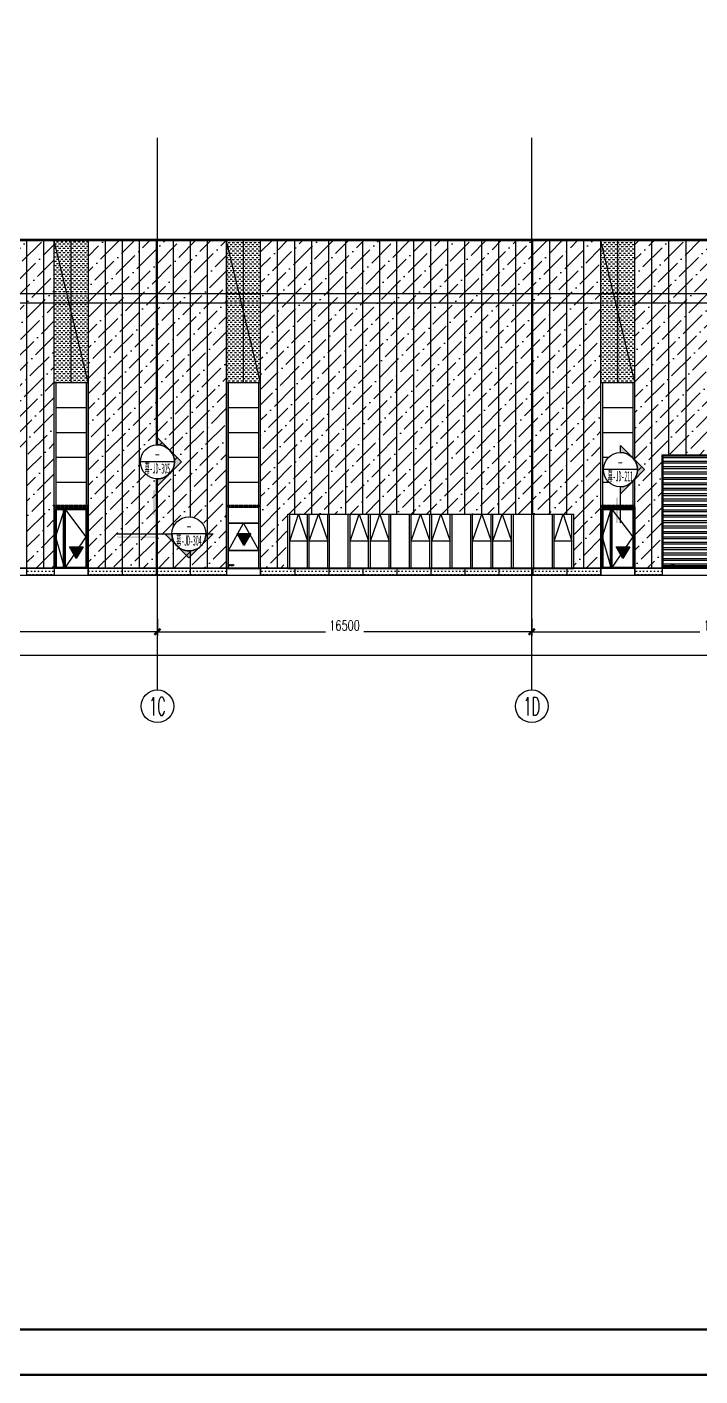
# Model space of a CAD drawing. Extents: x -2072575 to 87763, y 445513 to 805276.
# Drawn here: x -2027590 to -1997922, y 472207 to 531657 of the extents above; entities that cross this region are included whole.
import ezdxf
from ezdxf.enums import TextEntityAlignment as Align

# ---------------------------------------------------------------- set-up
doc = ezdxf.new("R2010")
doc.units = 0
doc.header["$LTSCALE"] = 1000
for name, pattern in [('__DASH', [0.35, 0.25, -0.1]), ('CENTER', [2, 1.25, -0.25, 0.25, -0.25]), ('CENTER2', [28.575, 19.05, -3.175, 3.175, -3.175]), ('DOT', [0.25, 0, -0.25]), ('DOTE', [2.42, 2, -0.2, 0.02, -0.2])]:
    doc.linetypes.add(name, pattern=pattern)
doc.layers.get('Defpoints').update_dxf_attribs({"color": 210})
for name, color, linetype in [('!ZN1-填充-8', 8, 'Continuous'), ('!ZN1-文字-7', 7, 'Continuous'), ('!ZN1-标注-173', 173, 'Continuous'), ('!ZN3-玻璃幕墙-4', 4, 'Continuous'), ('!ZN4-辅助材料-1', 1, 'Continuous'), ('!ZN7-索引-3', 3, 'Continuous'), ('0-cxFrame', 155, 'Continuous'), ('3符号', 3, 'Continuous'), ('3铝板幕墙', 3, 'Continuous'), ('4玻璃幕墙', 4, 'Continuous'), ('A-AXIS-DOTE', 14, 'DOTE'), ('A-AXIS-DP', 126, 'Continuous'), ('A-HATCH-2', 251, 'Continuous'), ('A-LIN-V', 9, 'Continuous'), ('A-云线', 50, 'Continuous'), ('A-门窗表显示尺寸', 160, 'Continuous'), ('AS-WALL', 40, 'Continuous'), ('DIM', 173, 'Continuous'), ('DOT', 8, 'DOT'), ('DOTE', 1, 'CENTER'), ('IE-填充-JYZS', 7, 'Continuous'), ('压型钢板', 23, 'Continuous')]:
    doc.layers.add(name, color=color, linetype=linetype)
doc.layers.add('0-cxText', color=131, linetype='Continuous', lineweight=25)
doc.layers.add('A-WALL-HATCH', color=8, linetype='Continuous', lineweight=13)
doc.styles.add('_TCH_AXIS', font='COMPLEX', dxfattribs={"bigfont": 'GBCBIG'})
doc.styles.add('A-STANDARD', font='SIMPLEX', dxfattribs={"bigfont": 'GBCBIG'})
doc.styles.add('cx_tuming', font='simhei.ttf')
doc.styles.add('cx_tuqian1', font='')
doc.styles.add('DHTEXT-1', font='romans.shx', dxfattribs={"width": 0.7, "bigfont": 'chinese.shx'})
doc.styles.add('中南符号', font='simhei.ttf')
doc.styles.add('样式 1', font='romans.shx', dxfattribs={"width": 0.7, "bigfont": 'chinese.shx'})
doc.styles.add('黑体', font='simhei.ttf', dxfattribs={"height": 12})
doc.styles.get('cx_tuqian1').set_extended_font_data('SimSun')
doc.dimstyles.new('ZN180', dxfattribs={"dimscale": 180, "dimtxt": 2.5, "dimasz": 1.5, "dimexe": 1, "dimexo": 2, "dimgap": 0.9, "dimtad": 1, "dimdec": 0, "dimdsep": 46, "dimtxsty": 'DHTEXT-1', "dimblk": 'ARCHTICK', "dimcen": 2.5, "dimclrd": 173, "dimclre": 173, "dimclrt": 7, "dimazin": 2, "dimtfac": 1, "dimtdec": 0, "dimtix": 1, "dimtmove": 2, "dimatfit": 3, "dimfxl": 0, "dimarcsym": 0})
pattern_1 = [(45, (0, 4578.2), (252.5697, 926.08891), [1190.625, -238.125, 0, -238.125])]
pattern_2 = [(0, (0, 4578.19), (95.25, 95.25), [95.25, -95.25])]

# ---------------------------------------------------------------- blocks, each defined once
blk = doc.blocks.new('*U88')
at = {"layer": '!ZN3-玻璃幕墙-4', "color": 7, "ltscale": 10}
blk.add_lwpolyline([(0, 0), (670, 1200), (1340, 0)], dxfattribs=at)
blk = doc.blocks.new('消防救援口标识')
blk.add_wipeout([(0, 0), (-150, 260), (150, 260)]).dxf.layer = '!ZN1-标注-173'
at = {"layer": '!ZN1-填充-8'}
h = blk.add_hatch(color=252, dxfattribs=at)
h.dxf.hatch_style = 1
h.paths.add_polyline_path([(0, 0), (-150, 260), (150, 260)])
at = {"layer": '!ZN1-标注-173'}
blk.add_lwpolyline([(0, 0), (-150, 260), (150, 260)], close=True, dxfattribs=at)
at = {"layer": '!ZN1-文字-7', "ltscale": 1.5, "style": '样式 1', "width": 0.7}
blk.add_text('消', height=120, dxfattribs=at).set_placement((-62, 164), align=Align.MIDDLE_LEFT)
blk = doc.blocks.new('er446')
at = {"layer": '4玻璃幕墙', "ltscale": 1.5}
for p, q in [((-1821070, 519237), (-1822410, 519237)), ((-1821070, 518037), (-1822410, 518037))]:
    blk.add_line(p, q, dxfattribs=at)
at = {"layer": '!ZN3-玻璃幕墙-4', "ltscale": 500}
blk.add_blockref('*U88', (-1822410, 518037), dxfattribs=at)
at = {"layer": 'A-门窗表显示尺寸', "color": 3, "style": 'A-STANDARD', "width": 0.705882}
blk.add_text('C1584', height=59.5, dxfattribs=at).set_placement((-1822380, 517350))
at = {"layer": '!ZN4-辅助材料-1', "xscale": 2, "yscale": 2, "zscale": 2}
blk.add_blockref('消防救援口标识', (-1821724, 518256), dxfattribs=at)
blk = doc.blocks.new('w4243')
at = {"layer": '!ZN4-辅助材料-1', "xscale": 2, "yscale": 2, "zscale": 2}
blk.add_blockref('消防救援口标识', (-1646421, 506714), dxfattribs=at)
blk = doc.blocks.new('WM1328')
at = {"layer": '4玻璃幕墙'}
for p, q in [((-1822540, 519937), (-1821040, 519937)), ((-1822540, 517237), (-1822540, 519937)), ((-1822490, 517237), (-1822490, 519887)), ((-1822490, 519887), (-1822090, 519887)), ((-1822440, 517287), (-1822440, 519837)), ((-1822440, 519837), (-1822140, 519837)), ((-1822090, 519887), (-1821090, 519887)), ((-1822040, 519837), (-1821140, 519837)), ((-1821040, 517237), (-1822540, 517237)), ((-1822140, 517287), (-1822440, 517287)), ((-1821140, 517287), (-1822040, 517287))]:
    blk.add_line(p, q, dxfattribs=at)
at = {"layer": 'A-WALL-HATCH'}
blk.add_blockref('w4243', (-175149, 10966), dxfattribs=at)
at = {"layer": '4玻璃幕墙'}
for p, q in [((-1822140, 519837), (-1822140, 517287)), ((-1822090, 517237), (-1822090, 519887)), ((-1822040, 517287), (-1822040, 519837)), ((-1821140, 519837), (-1821140, 517287)), ((-1821090, 519887), (-1821090, 517237)), ((-1821040, 519937), (-1821040, 517237))]:
    blk.add_line(p, q, dxfattribs=at)
for points in [[(-1822090, 519887), (-1822490, 518640), (-1822090, 517237)], [(-1822090, 519887), (-1821140, 518630), (-1822090, 517237)]]:
    blk.add_lwpolyline(points, dxfattribs=at)
blk = doc.blocks.new('_ArchTick')
at = {"color": 0, "linetype": 'ByBlock', "const_width": 0.4}
blk.add_lwpolyline([(-0.5, -0.5), (0.5, 0.5)], dxfattribs=at)
blk = doc.blocks.new('*D2029')
at = {"layer": 'Defpoints', "color": 0, "ltscale": 1800, "transparency": 16777216}
for p in [(0, -1855), (124800, -1855), (124800, -3824)]:
    blk.add_point(p, dxfattribs=at)
at = {"layer": 'DIM', "color": 173, "linetype": 'ByBlock', "lineweight": -2, "ltscale": 1800, "transparency": 16777216}
for p, q in [((0, -2215), (0, -4004)), ((124800, -2215), (124800, -4004)), ((0, -3824), (61456, -3824)), ((124800, -3824), (63445, -3824))]:
    blk.add_line(p, q, dxfattribs=at)
at = {"layer": 'DIM', "color": 173, "lineweight": -2, "ltscale": 1800, "transparency": 16777216, "xscale": 270, "yscale": 270, "zscale": 270, "rotation": 180}
blk.add_blockref('_ArchTick', (0, -3824), dxfattribs=at)
at = {"layer": 'DIM', "color": 173, "lineweight": -2, "ltscale": 1800, "transparency": 16777216, "xscale": 270, "yscale": 270, "zscale": 270}
blk.add_blockref('_ArchTick', (124800, -3824), dxfattribs=at)
at = {"layer": 'DIM', "color": 7, "ltscale": 1800, "transparency": 16777216, "insert": (62450, -3549), "char_height": 450, "attachment_point": 5, "style": 'DHTEXT-1'}
blk.add_mtext('124800', dxfattribs=at)
blk = doc.blocks.new('*D2039')
at = {"layer": 'Defpoints', "color": 0, "ltscale": 1800, "transparency": 16777216}
for p in [(48600, -1855), (65100, -1855), (65100, -2784)]:
    blk.add_point(p, dxfattribs=at)
at = {"layer": 'DIM', "color": 173, "linetype": 'ByBlock', "lineweight": -2, "ltscale": 1800, "transparency": 16777216}
for p, q in [((48600, -2215), (48600, -2964)), ((65100, -2215), (65100, -2964)), ((48600, -2784), (56006, -2784)), ((65100, -2784), (57695, -2784))]:
    blk.add_line(p, q, dxfattribs=at)
at = {"layer": 'DIM', "color": 173, "lineweight": -2, "ltscale": 1800, "transparency": 16777216, "xscale": 270, "yscale": 270, "zscale": 270, "rotation": 180}
blk.add_blockref('_ArchTick', (48600, -2784), dxfattribs=at)
at = {"layer": 'DIM', "color": 173, "lineweight": -2, "ltscale": 1800, "transparency": 16777216, "xscale": 270, "yscale": 270, "zscale": 270}
blk.add_blockref('_ArchTick', (65100, -2784), dxfattribs=at)
at = {"layer": 'DIM', "color": 7, "ltscale": 1800, "transparency": 16777216, "insert": (56850, -2509), "char_height": 450, "attachment_point": 5, "style": 'DHTEXT-1'}
blk.add_mtext('16500', dxfattribs=at)
blk = doc.blocks.new('*D2040')
at = {"layer": 'Defpoints', "color": 0, "ltscale": 1800, "transparency": 16777216}
for p in [(32100, -1855), (48600, -1855), (48600, -2784)]:
    blk.add_point(p, dxfattribs=at)
at = {"layer": 'DIM', "color": 173, "linetype": 'ByBlock', "lineweight": -2, "ltscale": 1800, "transparency": 16777216}
for p, q in [((32100, -2215), (32100, -2964)), ((48600, -2215), (48600, -2964)), ((32100, -2784), (39506, -2784)), ((48600, -2784), (41195, -2784))]:
    blk.add_line(p, q, dxfattribs=at)
at = {"layer": 'DIM', "color": 173, "lineweight": -2, "ltscale": 1800, "transparency": 16777216, "xscale": 270, "yscale": 270, "zscale": 270, "rotation": 180}
blk.add_blockref('_ArchTick', (32100, -2784), dxfattribs=at)
at = {"layer": 'DIM', "color": 173, "lineweight": -2, "ltscale": 1800, "transparency": 16777216, "xscale": 270, "yscale": 270, "zscale": 270}
blk.add_blockref('_ArchTick', (48600, -2784), dxfattribs=at)
at = {"layer": 'DIM', "color": 7, "ltscale": 1800, "transparency": 16777216, "insert": (40350, -2509), "char_height": 450, "attachment_point": 5, "style": 'DHTEXT-1'}
blk.add_mtext('16500', dxfattribs=at)
blk = doc.blocks.new('*D2041')
at = {"layer": 'Defpoints', "color": 0, "ltscale": 1800, "transparency": 16777216}
for p in [(15600, -1855), (32100, -1855), (32100, -2784)]:
    blk.add_point(p, dxfattribs=at)
at = {"layer": 'DIM', "color": 173, "linetype": 'ByBlock', "lineweight": -2, "ltscale": 1800, "transparency": 16777216}
for p, q in [((15600, -2215), (15600, -2964)), ((32100, -2215), (32100, -2964)), ((15600, -2784), (23006, -2784)), ((32100, -2784), (24695, -2784))]:
    blk.add_line(p, q, dxfattribs=at)
at = {"layer": 'DIM', "color": 173, "lineweight": -2, "ltscale": 1800, "transparency": 16777216, "xscale": 270, "yscale": 270, "zscale": 270, "rotation": 180}
blk.add_blockref('_ArchTick', (15600, -2784), dxfattribs=at)
at = {"layer": 'DIM', "color": 173, "lineweight": -2, "ltscale": 1800, "transparency": 16777216, "xscale": 270, "yscale": 270, "zscale": 270}
blk.add_blockref('_ArchTick', (32100, -2784), dxfattribs=at)
at = {"layer": 'DIM', "color": 7, "ltscale": 1800, "transparency": 16777216, "insert": (23850, -2509), "char_height": 450, "attachment_point": 5, "style": 'DHTEXT-1'}
blk.add_mtext('16500', dxfattribs=at)
blk = doc.blocks.new('卓越-轴号')
blk.add_circle((0, 0), 4)
at = {"color": 0, "style": '_TCH_AXIS', "width": 1.041667, "flags": 8}
blk.add_attdef('A', text='', height=4.48, dxfattribs=at).set_placement((-2, -2.24), (2, -2.24), align=Align.FIT)
blk = doc.blocks.new('*U87')
at = {"layer": '!ZN3-玻璃幕墙-4', "color": 7, "ltscale": 10}
blk.add_lwpolyline([(0, 0), (390, 1200), (780, 0)], dxfattribs=at)
blk = doc.blocks.new('*U89')
at = {"layer": '!ZN3-玻璃幕墙-4', "color": 7, "ltscale": 10}
blk.add_lwpolyline([(0, 0), (410, 1200), (820, 0)], dxfattribs=at)
blk = doc.blocks.new('*U90')
at = {"layer": '!ZN3-玻璃幕墙-4', "color": 7, "ltscale": 10}
blk.add_lwpolyline([(0, 0), (390, 1200), (780, 0)], dxfattribs=at)
blk = doc.blocks.new('TK22.A1 L(Dragon)')
at = {"layer": '0-cxFrame', "color": 7, "const_width": 0.5}
blk.add_lwpolyline([(0, 0), (-841, 0), (-841, 594), (0, 594)], close=True, dxfattribs=at)
at = {"layer": '0-cxFrame', "const_width": 0.5}
blk.add_lwpolyline([(-80, 10), (-821, 10), (-821, 584), (-80, 584)], close=True, dxfattribs=at)
at = {"style": '黑体', "flags": 4}
blk.add_attdef('图幅', text='', height=3.3, dxfattribs=at).set_placement((-40, 3), align=Align.RIGHT)
at = {"layer": '0-cxText', "flags": 4}
for tag, height, style, p in [('建设单位', 3.5, 'cx_tuming', (-45, 240)), ('项目名称', 3.5, 'cx_tuming', (-45, 210)), ('子项名称', 3.5, 'cx_tuming', (-45, 180)), ('工程编号', 3.3, 'cx_tuqian1', (-35, 165)), ('图名1', 3.5, 'cx_tuming', (-45, 87)), ('图名2', 3.5, 'cx_tuming', (-45, 79)), ('图名3', 3.5, 'cx_tuming', (-45, 71)), ('出图日期', 3.3, 'cx_tuqian1', (-39, 60)), ('专业', 3.3, 'cx_tuqian1', (-55, 52)), ('图号', 3.3, 'cx_tuqian1', (-55, 44)), ('版次', 3.3, 'cx_tuqian1', (-20, 44))]:
    blk.add_attdef(tag, text='', height=height, dxfattribs=dict(at, style=style)).set_placement(p, align=Align.MIDDLE)
at = {"layer": 'Defpoints', "color": 6, "flags": 4}
for tag, height, style, p in [('tufu', 3.3, '黑体', (-12, 12)), ('dwfname', 4, 'cx_tuqian1', (-80, 3))]:
    blk.add_attdef(tag, text='', height=height, dxfattribs=dict(at, style=style)).set_placement(p, align=Align.RIGHT)
blk = doc.blocks.new('*U157')
blk.add_trace([(0, -1.25), (0, -0.75), (11.81, -1.25), (11.81, -0.75)])
blk = doc.blocks.new('*U152')
at = {"linetype": 'Continuous'}
blk.add_wipeout([(0.09, -5), (0.46, -4.98), (0.83, -4.94), (1.19, -4.86), (1.55, -4.76), (1.89, -4.63), (2.23, -4.48), (2.55, -4.3), (2.87, -4.1), (3.16, -3.88), (3.44, -3.64), (3.7, -3.37), (3.94, -3.09), (4.15, -2.79), (4.35, -2.48), (4.52, -2.15), (4.67, -1.81), (4.79, -1.46), (4.88, -1.1), (4.95, -0.74), (4.99, -0.37), (5, 0), (4.99, 0.37), (4.95, 0.74), (4.88, 1.1), (4.79, 1.46), (4.67, 1.81), (4.52, 2.15), (4.35, 2.48), (4.15, 2.79), (3.94, 3.09), (3.7, 3.37), (3.44, 3.64), (3.16, 3.88), (2.87, 4.1), (2.55, 4.3), (2.23, 4.48), (1.89, 4.63), (1.55, 4.76), (1.19, 4.86), (0.83, 4.94), (0.46, 4.98), (0.09, 5), (-0.28, 5), (-0.65, 4.96), (-1.01, 4.9), (-1.37, 4.81), (-1.72, 4.7), (-2.07, 4.56), (-2.4, 4.42), (-2.72, 4.21), (-3.02, 3.99), (-3.31, 3.76), (-3.57, 3.51), (-3.82, 3.23), (-4.05, 2.94), (-4.26, 2.64), (-4.44, 2.31), (-4.6, 1.98), (-4.73, 1.63), (-4.84, 1.28), (-4.92, 0.92), (-4.98, 0.55), (-5, 0.18), (-5, -0.18), (-4.98, -0.55), (-4.92, -0.92), (-4.84, -1.28), (-4.73, -1.63), (-4.6, -1.98), (-4.44, -2.31), (-4.26, -2.64), (-4.05, -2.94), (-3.82, -3.23), (-3.57, -3.51), (-3.31, -3.76), (-3.02, -3.99), (-2.72, -4.21), (-2.4, -4.4), (-2.07, -4.56), (-1.72, -4.7), (-1.37, -4.81), (-1.01, -4.9), (-0.65, -4.96), (-0.28, -5)], dxfattribs=at)
h = blk.add_hatch(color=256)
h.paths.add_polyline_path([(-3.54, -3.54), (-7.07, 0), (-5, 0, 0.198912)])
h.paths.add_polyline_path([(3.54, -3.54), (0, -7.07), (-3.54, -3.54, 0.414214)])
h.paths.add_polyline_path([(5, 0), (7.07, 0), (3.54, -3.54, 0.198912)])
for points in [[(-7.07, 0), (-5, 0, 0.198912), (-3.54, -3.54), (-7.07, 0)], [(5, 0), (7.07, 0), (3.54, -3.54, 0.198912), (5, 0)], [(-3.54, -3.54, 0.414214), (3.54, -3.54), (0, -7.07), (-3.54, -3.54, 0.414214)]]:
    blk.add_lwpolyline(points, format="xyb", close=True)
at = {"ltscale": 10}
blk.add_circle((0, 0), 5, dxfattribs=at)
blk = doc.blocks.new('Zsymbol-CutIndexes_3')
at = {"linetype": 'Continuous'}
blk.add_line((5.01, 0), (-5.01, 0), dxfattribs=at)
at = {"color": 0, "style": '中南符号'}
blk.add_attdef('视图', text='', height=3, dxfattribs=at).set_placement((0, 0), align=Align.BOTTOM_CENTER)
at = {"color": 0, "style": '中南符号', "width": 0.692568}
blk.add_attdef('图号', text='', height=3, dxfattribs=at).set_placement((-3.74, -3.44), (3.73, -3.44), align=Align.FIT)
blk = doc.blocks.new('*U153')
blk.add_trace([(0, 1.25), (0, 0.75), (7.38, 1.25), (7.38, 0.75)])
blk = doc.blocks.new('JLM5050')
at = {"layer": 'A-HATCH-2'}
h = blk.add_hatch(dxfattribs=at)
h.set_pattern_fill('ANSI32', color=256, scale=50, angle=45)
h.set_pattern_definition([(180, (0, 0), (-1e-14, -238.125), []), (180, (-79.38, 79.38), (-1e-14, -238.125), [])])
h.paths.add_polyline_path([(-1643430, 522187), (-1638530, 522187), (-1638530, 517287), (-1643430, 517287)])
at = {"layer": 'A-AXIS-DOTE', "linetype": '__DASH', "ltscale": 2}
blk.add_line((-1640980, 517237), (-1640980, 522237), dxfattribs=at)
at = {"layer": 'A-LIN-V'}
blk.add_lwpolyline([(-1643480, 522237), (-1638480, 522237), (-1638480, 517237), (-1643480, 517237)], close=True, dxfattribs=at)
at = {"layer": 'A-门窗表显示尺寸'}
blk.add_lwpolyline([(-1643430, 522187), (-1638530, 522187), (-1638530, 517287), (-1643430, 517287)], close=True, dxfattribs=at)
at = {"layer": 'A-门窗表显示尺寸', "color": 3, "style": 'A-STANDARD', "width": 0.705882}
blk.add_text('JLM5050', height=59.5, dxfattribs=at).set_placement((-1643230, 517317))
blk = doc.blocks.new('20250924150415')
at = {"ltscale": 10}
blk.add_wipeout([(0, 0), (0, 120), (1500, 120), (1500, 0)], dxfattribs=at).dxf.layer = '3铝板幕墙'
at = {"layer": '!ZN1-填充-8'}
h = blk.add_hatch(dxfattribs=at)
h.set_pattern_fill('DOTS', color=141, scale=20, style=0)
h.set_pattern_definition([(0, (1780047.875, -510492.864), (15.875, 31.75), [0, -31.75])])
h.paths.add_polyline_path([(0, 120), (1500, 120), (1500, 0), (0, 0)])
blk = doc.blocks.new('20250821135809')
at = {"layer": 'DOT', "linetype": 'CENTER2', "ltscale": 18}
for p, q in [((132193.4, 14500), (12930.2, 14500)), ((132193.4, 12100), (12930.2, 12100)), ((132193.4, 11700), (12930.2, 11700)), ((132193.4, 0), (-7168.5, 0))]:
    blk.add_line(p, q, dxfattribs=at)
at = {"layer": 'DOTE', "ltscale": 180}
for p, q in [((32100, -5350), (32100, 18985.3)), ((48600, -5350), (48600, 18985.3))]:
    blk.add_line(p, q, dxfattribs=at)
at = {"layer": '3符号', "color": 7}
ref = blk.add_blockref('卓越-轴号', (32101.1, -6070), dxfattribs=dict(at, xscale=180, yscale=180, zscale=180))
ref.add_attrib('A', '1C', dxfattribs={"layer": '0', "color": 0, "height": 806.4, "style": '_TCH_AXIS', "width": 0.625}).set_placement((31741.1, -6473.2), (32461.1, -6473.2), align=Align.FIT)
ref = blk.add_blockref('卓越-轴号', (48601.1, -6070), dxfattribs=dict(at, xscale=180, yscale=180, zscale=180))
ref.add_attrib('A', '1D', dxfattribs={"layer": '0', "color": 0, "height": 806.4, "style": '_TCH_AXIS', "width": 0.585938}).set_placement((48241.1, -6473.2), (48961.1, -6473.2), align=Align.FIT)
at = {"layer": 'DIM', "ltscale": 1800}
for base, p1, p2, picture, middle in [((124800, -3824.1), (0, -1854.7), (124800, -1854.7), '*D2029', (62450, -3549.1)), ((32100, -2784.1), (15600, -1854.7), (32100, -1854.7), '*D2041', (23850, -2509.1)), ((48600, -2784.1), (32100, -1854.7), (48600, -1854.7), '*D2040', (40350, -2509.1)), ((65100, -2784.1), (48600, -1854.7), (65100, -1854.7), '*D2039', (56850, -2509.1))]:
    dim = blk.add_linear_dim(base=base, p1=p1, p2=p2, angle=0, dimstyle='ZN180', dxfattribs=at)
    dim.commit()
    dim.dimension.update_dxf_attribs({"geometry": picture, "text_midpoint": middle, "dimtype": 129})

msp = doc.modelspace()

# ---------------------------------------------------------------- hatches: boundary and pattern name
at = {"layer": '!ZN1-填充-8'}
h = msp.add_hatch(dxfattribs=at)
h.set_pattern_fill('ANSI36', color=256, scale=300, style=0)
h.set_pattern_definition(pattern_1)
h.paths.add_polyline_path([(-2038839.9, 507492.9), (-2038839.9, 522242.9)])
h.paths.add_polyline_path([(-2037589.9, 510492.9), (-2037589.9, 510692.9), (-2037089.9, 510692.9), (-2037089.9, 510492.9)], flags=16)
h.paths.add_polyline_path([(-2027589.9, 507804.7), (-2026389.9, 507804.7), (-2026389.9, 522242.9), (-2038739.9, 522242.9), (-2038739.9, 507804.7), (-2032589.9, 507804.7), (-2032589.9, 512792.9), (-2027589.9, 512792.9)])
h = msp.add_hatch(dxfattribs=at)
h.set_pattern_fill('DOTS', color=141, scale=100, style=0)
h.paths.add_polyline_path([(-2027589.9, 507804.7), (-2026389.9, 507804.7), (-2026389.9, 507492.9), (-2027589.9, 507492.9)])
h = msp.add_hatch(dxfattribs=at)
h.set_pattern_fill('DOTS', color=141, scale=100, style=0)
h.paths.add_polyline_path([(-2024889.9, 507804.7), (-2018789.9, 507804.7), (-2018789.9, 507492.9), (-2024889.9, 507492.9)])
h = msp.add_hatch(dxfattribs=at)
h.set_pattern_fill('DOTS', color=141, scale=100, style=0)
h.paths.add_polyline_path([(-2002289.9, 507804.7), (-2017289.9, 507804.7), (-2017289.9, 507492.9), (-2002289.9, 507492.9)])
h = msp.add_hatch(dxfattribs=at)
h.set_pattern_fill('DOTS', color=141, scale=100, style=0)
h.paths.add_polyline_path([(-2000789.9, 507804.7), (-1999589.9, 507804.7), (-1999589.9, 507492.9), (-2000789.9, 507492.9)])
at = {"layer": 'IE-填充-JYZS', "ltscale": 10}
h = msp.add_hatch(dxfattribs=at)
h.set_pattern_fill('DOTS', color=141, scale=10)
h.set_pattern_definition([(0, (-2039989.896, 522242.864), (7.9375, 15.875), [0, -15.875])])
h.paths.add_polyline_path([(-2039989.9, 522292.9), (-1928239.9, 522292.9), (-1928239.9, 522242.9), (-2039989.9, 522242.9)])
h = msp.add_hatch(dxfattribs=at)
h.set_pattern_fill('DASH', color=253, scale=100)
h.set_pattern_definition([(0, (-2026389.9, 516192.86), (95.25, 95.25), [95.25, -95.25])])
h.paths.add_polyline_path([(-2026389.9, 522242.9), (-2024889.9, 522242.9), (-2024889.9, 515992.9), (-2026389.9, 515992.9)])
h = msp.add_hatch(dxfattribs=at)
h.set_pattern_fill('DASH', color=253, scale=100)
h.set_pattern_definition(pattern_2)
h.paths.add_polyline_path([(-2018789.9, 515992.9), (-2017289.9, 515992.9), (-2017289.9, 522242.9), (-2018789.9, 522242.9)])
h = msp.add_hatch(dxfattribs=at)
h.set_pattern_fill('DASH', color=253, scale=100)
h.set_pattern_definition(pattern_2)
h.paths.add_polyline_path([(-2002289.9, 515992.9), (-2000789.9, 515992.9), (-2000789.9, 522242.9), (-2002289.9, 522242.9)])

# ---------------------------------------------------------------- linework, layer by layer
at = {"layer": '!ZN7-索引-3', "ltscale": 3}
for p, q in [((-2021839.9, 510149.5), (-2021839.9, 512493.4)), ((-2023624.3, 509317.9), (-2020449.8, 509317.9))]:
    msp.add_line(p, q, dxfattribs=at)
at = {"layer": '3铝板幕墙', "ltscale": 2000}
for p, q in [((-2026839.9, 522295.2), (-2026839.9, 522245.2)), ((-2026389.9, 522292.9), (-2026389.9, 522242.9)), ((-2024889.9, 522292.9), (-2024889.9, 522242.9)), ((-2023389.9, 522292.9), (-2023389.9, 522242.9)), ((-2021889.9, 522292.9), (-2021889.9, 522242.9)), ((-2020389.9, 522292.9), (-2020389.9, 522242.9)), ((-2018789.9, 522292.9), (-2018789.9, 522242.9)), ((-2017289.9, 522292.9), (-2017289.9, 522242.9)), ((-2015789.9, 522292.9), (-2015789.9, 522242.9)), ((-2014289.9, 522292.9), (-2014289.9, 522242.9)), ((-2012789.9, 522292.9), (-2012789.9, 522242.9)), ((-2011289.9, 522292.9), (-2011289.9, 522242.9)), ((-2009789.9, 522292.9), (-2009789.9, 522242.9)), ((-2008289.9, 522292.9), (-2008289.9, 522242.9)), ((-2006789.9, 522292.9), (-2006789.9, 522242.9)), ((-2005289.9, 522292.9), (-2005289.9, 522242.9)), ((-2003789.9, 522292.9), (-2003789.9, 522242.9)), ((-2002289.9, 522292.9), (-2002289.9, 522242.9)), ((-2000789.9, 522292.9), (-2000789.9, 522242.9)), ((-1999289.9, 522292.9), (-1999289.9, 522242.9)), ((-2023389.9, 507804.7), (-2023389.9, 507492.9)), ((-2021889.9, 507804.7), (-2021889.9, 507492.9)), ((-2020389.9, 507804.7), (-2020389.9, 507492.9)), ((-2015789.9, 507804.7), (-2015789.9, 507492.9)), ((-2014289.9, 507804.7), (-2014289.9, 507492.9)), ((-2012789.9, 507804.7), (-2012789.9, 507492.9)), ((-2011289.9, 507804.7), (-2011289.9, 507492.9)), ((-2009789.9, 507804.7), (-2009789.9, 507492.9)), ((-2008289.9, 507804.7), (-2008289.9, 507492.9)), ((-2006789.9, 507804.7), (-2006789.9, 507492.9)), ((-2005289.9, 507804.7), (-2005289.9, 507492.9)), ((-2003789.9, 507804.7), (-2003789.9, 507492.9)), ((-1999589.9, 507804.7), (-1999589.9, 507492.9))]:
    msp.add_line(p, q, dxfattribs=at)
at = {"layer": '3铝板幕墙', "ltscale": 10}
msp.add_line((-1966589.9, 507804.7), (-2038839.9, 507804.7), dxfattribs=at)
msp.add_lwpolyline([(-2039989.9, 522292.9), (-1928239.9, 522292.9), (-1928239.9, 522242.9), (-2039989.9, 522242.9)], close=True, dxfattribs=at)
at = {"layer": '4玻璃幕墙', "ltscale": 1.5}
for p, q in [((-2026389.9, 515992.9), (-2024889.9, 515992.9)), ((-2018789.9, 515992.9), (-2017289.9, 515992.9)), ((-2002289.9, 515992.9), (-2000789.9, 515992.9)), ((-2026309.9, 514892.9), (-2024969.9, 514892.9)), ((-2018709.9, 514892.9), (-2017369.9, 514892.9)), ((-2002209.9, 514892.9), (-2000869.9, 514892.9)), ((-2026309.9, 513792.9), (-2024969.9, 513792.9)), ((-2018709.9, 513792.9), (-2017369.9, 513792.9)), ((-2002209.9, 513792.9), (-2000869.9, 513792.9)), ((-2026309.9, 512692.9), (-2024969.9, 512692.9)), ((-2018709.9, 512692.9), (-2017369.9, 512692.9)), ((-2002209.9, 512692.9), (-2000869.9, 512692.9)), ((-2026309.9, 511592.9), (-2024969.9, 511592.9)), ((-2018709.9, 511592.9), (-2017369.9, 511592.9)), ((-2002209.9, 511592.9), (-2000869.9, 511592.9)), ((-2018709.9, 510492.9), (-2017369.9, 510492.9)), ((-2016089.9, 510192.9), (-2003489.9, 510192.9)), ((-2016089.9, 507792.9), (-2016089.9, 510192.9)), ((-2016009.9, 507792.9), (-2016009.9, 510192.9)), ((-2015229.9, 507792.9), (-2015229.9, 510192.9)), ((-2015149.9, 507792.9), (-2015149.9, 510192.9)), ((-2014329.9, 507792.9), (-2014329.9, 510192.9)), ((-2014249.9, 507792.9), (-2014249.9, 510192.9)), ((-2013429.9, 507792.9), (-2013429.9, 510192.9)), ((-2013349.9, 507792.9), (-2013349.9, 510192.9)), ((-2012529.9, 507792.9), (-2012529.9, 510192.9)), ((-2012449.9, 507792.9), (-2012449.9, 510192.9)), ((-2011629.9, 507792.9), (-2011629.9, 510192.9)), ((-2011549.9, 507792.9), (-2011549.9, 510192.9)), ((-2010729.9, 507792.9), (-2010729.9, 510192.9)), ((-2010649.9, 507792.9), (-2010649.9, 510192.9)), ((-2009829.9, 507792.9), (-2009829.9, 510192.9)), ((-2009749.9, 507792.9), (-2009749.9, 510192.9)), ((-2008929.9, 507792.9), (-2008929.9, 510192.9)), ((-2008849.9, 507792.9), (-2008849.9, 510192.9)), ((-2008029.9, 507792.9), (-2008029.9, 510192.9)), ((-2007949.9, 507792.9), (-2007949.9, 510192.9)), ((-2007129.9, 507792.9), (-2007129.9, 510192.9)), ((-2007049.9, 507792.9), (-2007049.9, 510192.9)), ((-2006229.9, 507792.9), (-2006229.9, 510192.9)), ((-2006149.9, 507792.9), (-2006149.9, 510192.9)), ((-2005329.9, 507792.9), (-2005329.9, 510192.9)), ((-2005249.9, 507792.9), (-2005249.9, 510192.9)), ((-2004429.9, 507792.9), (-2004429.9, 510192.9)), ((-2004349.9, 507792.9), (-2004349.9, 510192.9)), ((-2003569.9, 507792.9), (-2003569.9, 510192.9)), ((-2003489.9, 507792.9), (-2003489.9, 510192.9)), ((-2015229.9, 508992.9), (-2016009.9, 508992.9)), ((-2014329.9, 508992.9), (-2015149.9, 508992.9)), ((-2012529.9, 508992.9), (-2013349.9, 508992.9)), ((-2012569.9, 508992.9), (-2013349.9, 508992.9)), ((-2011629.9, 508992.9), (-2012449.9, 508992.9)), ((-2009829.9, 508992.9), (-2010649.9, 508992.9)), ((-2008929.9, 508992.9), (-2009749.9, 508992.9)), ((-2007129.9, 508992.9), (-2007949.9, 508992.9)), ((-2006229.9, 508992.9), (-2007049.9, 508992.9)), ((-2003569.9, 508992.9), (-2004349.9, 508992.9))]:
    msp.add_line(p, q, dxfattribs=at)
at = {"layer": 'A-LIN-V'}
for p, q in [((-2038739.9, 522292.9), (-1928239.9, 522292.9)), ((-2038739.9, 522242.9), (-1928239.9, 522242.9)), ((-2025589.9, 522292.9), (-2027089.9, 522292.9)), ((-2025589.9, 522242.9), (-2027089.9, 522242.9)), ((-2017289.9, 522292.9), (-2018789.9, 522292.9)), ((-2017289.9, 522242.9), (-2018789.9, 522242.9)), ((-2000789.9, 522292.9), (-2002289.9, 522292.9)), ((-2000789.9, 522242.9), (-2002289.9, 522242.9)), ((-2024889.9, 507792.9), (-2026389.9, 507792.9)), ((-2000789.9, 507792.9), (-2002289.9, 507792.9)), ((-2000789.9, 507792.9), (-2002289.9, 507792.9)), ((-1999589.9, 507792.9), (-1999589.9, 507492.9))]:
    msp.add_line(p, q, dxfattribs=at)
at = {"layer": 'A-云线', "ltscale": 1.5}
msp.add_line((-2016089.9, 507792.9), (-2003489.9, 507792.9), dxfattribs=at)
at = {"layer": 'AS-WALL'}
msp.add_line((-2061108.4, 507492.9), (-1921746.5, 507492.9), dxfattribs=at)
for points in [[(-2024889.9, 515992.9), (-2024889.9, 515992.9), (-2026389.9, 522242.9)], [(-2017289.9, 515992.9), (-2017289.9, 515992.9), (-2018789.9, 522242.9)], [(-2000789.9, 515992.9), (-2000789.9, 515992.9), (-2002289.9, 522242.9)]]:
    msp.add_lwpolyline(points, dxfattribs=at)
at = {"layer": '压型钢板', "ltscale": 10}
for p, q in [((-2027589.9, 507804.7), (-2027589.9, 522242.9)), ((-2026839.9, 507804.7), (-2026839.9, 522242.9)), ((-2025639.9, 515992.9), (-2025639.9, 522242.9)), ((-2024139.9, 522242.9), (-2024139.9, 507804.7)), ((-2023389.9, 522242.9), (-2023389.9, 507804.7)), ((-2022639.9, 522242.9), (-2022639.9, 507804.7)), ((-2021889.9, 522242.9), (-2021889.9, 507804.7)), ((-2021139.9, 522242.9), (-2021139.9, 507804.7)), ((-2020389.9, 522242.9), (-2020389.9, 507804.7)), ((-2019639.9, 522242.9), (-2019639.9, 507804.7)), ((-2018039.9, 515992.9), (-2018039.9, 522242.9)), ((-2016539.9, 507804.7), (-2016539.9, 522242.9)), ((-2015789.9, 510192.9), (-2015789.9, 522242.9)), ((-2015039.9, 510192.9), (-2015039.9, 522242.9)), ((-2014289.9, 510192.9), (-2014289.9, 522242.9)), ((-2013539.9, 510192.9), (-2013539.9, 522242.9)), ((-2012789.9, 510192.9), (-2012789.9, 522242.9)), ((-2012039.9, 510192.9), (-2012039.9, 522242.9)), ((-2011289.9, 510192.9), (-2011289.9, 522242.9)), ((-2010539.9, 510192.9), (-2010539.9, 522242.9)), ((-2009789.9, 510192.9), (-2009789.9, 522242.9)), ((-2009039.9, 510192.9), (-2009039.9, 522242.9)), ((-2008289.9, 510192.9), (-2008289.9, 522242.9)), ((-2007539.9, 510192.9), (-2007539.9, 522242.9)), ((-2006789.9, 510192.9), (-2006789.9, 522242.9)), ((-2006039.9, 510192.9), (-2006039.9, 522242.9)), ((-2005289.9, 510192.9), (-2005289.9, 522242.9)), ((-2004539.9, 510192.9), (-2004539.9, 522242.9)), ((-2003789.9, 510192.9), (-2003789.9, 522242.9)), ((-2003039.9, 507804.7), (-2003039.9, 522242.9)), ((-2001539.9, 515992.9), (-2001539.9, 522242.9)), ((-2000039.9, 507804.7), (-2000039.9, 522242.9)), ((-1999289.9, 512792.9), (-1999289.9, 522242.9)), ((-1998539.9, 512792.9), (-1998539.9, 522242.9))]:
    msp.add_line(p, q, dxfattribs=at)

# ---------------------------------------------------------------- block references
at = {"layer": '!ZN3-玻璃幕墙-4', "ltscale": 500}
for name, p in [('*U87', (-2016009.9, 508992.9)), ('*U89', (-2015149.9, 508992.9)), ('*U89', (-2013349.9, 508992.9)), ('*U89', (-2012449.9, 508992.9)), ('*U89', (-2010649.9, 508992.9)), ('*U89', (-2009749.9, 508992.9)), ('*U89', (-2007949.9, 508992.9)), ('*U89', (-2007049.9, 508992.9)), ('*U90', (-2004349.9, 508992.9))]:
    msp.add_blockref(name, p, dxfattribs=at)
at = {"layer": '!ZN7-索引-3', "color": 7, "ltscale": 3, "xscale": 150, "yscale": 150, "zscale": 150, "rotation": 90}
msp.add_blockref('*U153', (-2021839.9, 510149.5), dxfattribs=at)
at = {"layer": '!ZN7-索引-3', "ltscale": 10}
msp.add_blockref('20250924150415', (-2002289.9, 510492.9), dxfattribs=at)
at = {"layer": '!ZN7-索引-3', "color": 7, "ltscale": 3, "xscale": 150, "yscale": 150, "zscale": 150}
msp.add_blockref('*U157', (-2023611.6, 509317.9), dxfattribs=at)
at = {"layer": 'A-LIN-V'}
msp.add_blockref('JLM5050', (-356109.7, -9432.8), dxfattribs=at)

# ---------------------------------------------------------------- next in the draw order: hatches: boundary and pattern name
at = {"layer": '!ZN1-填充-8'}
h = msp.add_hatch(dxfattribs=at)
h.set_pattern_fill('ANSI36', color=256, scale=300, style=0)
h.set_pattern_definition(pattern_1)
h.paths.add_polyline_path([(-1985789.9, 507804.7), (-1987262.6, 507804.7), (-1993389.9, 507804.7), (-1993389.9, 507792.9), (-1986989.9, 507792.9), (-1986989.9, 510192.9), (-1993389.9, 510192.9), (-1993389.9, 507804.7), (-1994589.9, 507804.7), (-1994589.9, 512792.9), (-1999589.9, 512792.9), (-1999589.9, 507804.7), (-2000789.9, 507804.7), (-2000789.9, 522242.9), (-1985789.9, 522242.9)])

# ---------------------------------------------------------------- next in the draw order: linework, layer by layer
at = {"layer": '!ZN7-索引-3', "ltscale": 3}
msp.add_line((-2001431.4, 509805), (-2001431.4, 512148.9), dxfattribs=at)
at = {"layer": 'A-LIN-V'}
for p, q in [((-2002289.9, 507492.9), (-2002289.9, 522242.9)), ((-2000789.9, 507492.9), (-2000789.9, 522242.9))]:
    msp.add_line(p, q, dxfattribs=at)

# ---------------------------------------------------------------- next in the draw order: block references
at = {"layer": '!ZN7-索引-3', "color": 7, "ltscale": 3, "xscale": 150, "yscale": 150, "zscale": 150, "rotation": 90}
msp.add_blockref('*U153', (-2001431.4, 509805), dxfattribs=at)
msp.add_blockref('WM1328', (-203849.5, -9444.6))
at = {"layer": 'A-LIN-V'}
msp.add_blockref('er446', (-196299.5, -9444.6), dxfattribs=at)

# ---------------------------------------------------------------- next in the draw order: hatches: boundary and pattern name
at = {"layer": '!ZN1-填充-8'}
h = msp.add_hatch(dxfattribs=at)
h.set_pattern_fill('ANSI36', color=256, scale=300, style=0)
h.set_pattern_definition(pattern_1)
h.paths.add_polyline_path([(-2024889.9, 507804.7), (-2018789.9, 507804.7), (-2018789.9, 522242.9), (-2024889.9, 522242.9)])
h = msp.add_hatch(dxfattribs=at)
h.set_pattern_fill('ANSI36', color=256, scale=300, style=0)
h.set_pattern_definition(pattern_1)
h.paths.add_polyline_path([(-2002289.9, 507804.7), (-2005789.9, 507804.7), (-2016213.4, 507804.7), (-2016089.9, 507792.9), (-2003489.9, 507792.9), (-2003489.9, 510192.9), (-2016089.9, 510192.9), (-2016213.4, 507804.7), (-2011305.1, 507804.7), (-2016213.4, 507804.7), (-2015869.3, 507804.7), (-2016090, 507792.9), (-2017289.9, 507792.9), (-2017289.9, 522242.9), (-2002289.9, 522242.9)])

# ---------------------------------------------------------------- next in the draw order: linework, layer by layer
at = {"layer": '3铝板幕墙', "ltscale": 2000}
for p, q in [((-2026389.9, 507792.9), (-2026389.9, 507492.9)), ((-2024889.9, 507792.9), (-2024889.9, 507492.9)), ((-2018789.9, 507804.7), (-2018789.9, 507492.9)), ((-2017289.9, 507804.7), (-2017289.9, 507492.9))]:
    msp.add_line(p, q, dxfattribs=at)
for points in [[(-2027589.9, 507804.7), (-2026389.9, 507804.7), (-2026389.9, 507492.9), (-2027589.9, 507492.9)], [(-2024889.9, 507804.7), (-2018789.9, 507804.7), (-2018789.9, 507492.9), (-2024889.9, 507492.9)]]:
    msp.add_lwpolyline(points, close=True, dxfattribs=at)
at = {"layer": '4玻璃幕墙', "ltscale": 1.5}
for p, q in [((-2026389.9, 507792.9), (-2026389.9, 515992.9)), ((-2026309.9, 507792.9), (-2026309.9, 515992.9)), ((-2024969.9, 507792.9), (-2024969.9, 515992.9)), ((-2024889.9, 507792.9), (-2024889.9, 515992.9)), ((-2018789.9, 507792.9), (-2018789.9, 515992.9)), ((-2018709.9, 507792.9), (-2018709.9, 515992.9)), ((-2017369.9, 507792.9), (-2017369.9, 515992.9)), ((-2017289.9, 507792.9), (-2017289.9, 515992.9)), ((-2026309.9, 510492.9), (-2024969.9, 510492.9)), ((-2018709.9, 509792.9), (-2017369.9, 509792.9)), ((-2018709.9, 508592.9), (-2017369.9, 508592.9)), ((-2024889.9, 507792.9), (-2026389.9, 507792.9)), ((-2017289.9, 507792.9), (-2018789.9, 507792.9)), ((-2018789.9, 507792.9), (-2017289.9, 507792.9))]:
    msp.add_line(p, q, dxfattribs=at)
at = {"layer": 'A-LIN-V'}
for p, q in [((-2018789.9, 507792.9), (-2018789.9, 522242.9)), ((-2017289.9, 507792.9), (-2017289.9, 522242.9)), ((-2017289.9, 507792.9), (-2018789.9, 507792.9))]:
    msp.add_line(p, q, dxfattribs=at)
at = {"layer": '压型钢板', "ltscale": 10}
for p, q in [((-2026389.9, 507804.7), (-2026389.9, 522242.9)), ((-2024889.9, 522242.9), (-2024889.9, 507804.7)), ((-2018789.9, 522242.9), (-2018789.9, 507804.7)), ((-2017289.9, 507804.7), (-2017289.9, 522242.9))]:
    msp.add_line(p, q, dxfattribs=at)

# ---------------------------------------------------------------- next in the draw order: block references
at = {"layer": 'A-AXIS-DP', "ltscale": 2800}
msp.add_blockref('20250821135809', (-2053939.9, 507792.9), dxfattribs=at)

# ---------------------------------------------------------------- next in the draw order: block references
msp.add_blockref('WM1328', (-179749.5, -9444.6))

# ---------------------------------------------------------------- next in the draw order: linework, layer by layer
at = {"layer": '3铝板幕墙', "ltscale": 2000}
msp.add_line((-2000789.9, 507804.7), (-2000789.9, 507492.9), dxfattribs=at)
for points in [[(-2017289.9, 507804.7), (-2002289.9, 507804.7), (-2002289.9, 507492.9), (-2017289.9, 507492.9)], [(-2000789.9, 507804.7), (-1999589.9, 507804.7), (-1999589.9, 507492.9), (-2000789.9, 507492.9)]]:
    msp.add_lwpolyline(points, close=True, dxfattribs=at)
at = {"layer": '4玻璃幕墙', "ltscale": 1.5}
for p, q in [((-2002289.9, 507792.9), (-2002289.9, 515992.9)), ((-2002209.9, 507792.9), (-2002209.9, 515992.9)), ((-2000869.9, 507792.9), (-2000869.9, 515992.9)), ((-2000789.9, 507792.9), (-2000789.9, 515992.9)), ((-2002209.9, 510492.9), (-2000869.9, 510492.9)), ((-2000789.9, 507792.9), (-2002289.9, 507792.9))]:
    msp.add_line(p, q, dxfattribs=at)
at = {"layer": '压型钢板', "ltscale": 10}
for p, q in [((-2002289.9, 507804.7), (-2002289.9, 522242.9)), ((-2000789.9, 507804.7), (-2000789.9, 522242.9))]:
    msp.add_line(p, q, dxfattribs=at)

# ---------------------------------------------------------------- next in the draw order: block references
at = {"layer": '0-cxFrame', "xscale": 200, "yscale": 200, "zscale": 200}
msp.add_blockref('TK22.A1 L(Dragon)', (-1904324.8, 472257.2), dxfattribs=at)

# ---------------------------------------------------------------- next in the draw order: block references
at = {"layer": '!ZN7-索引-3', "color": 7, "ltscale": 3, "xscale": 150, "yscale": 150, "zscale": 150, "rotation": 90}
for p in [(-2021839.9, 512493.4), (-2001431.4, 512148.9)]:
    msp.add_blockref('*U152', p, dxfattribs=at)
at = {"layer": '!ZN7-索引-3', "ltscale": 10}
for p in [(-2026389.9, 510492.9), (-2018789.9, 510492.9)]:
    msp.add_blockref('20250924150415', p, dxfattribs=at)
at = {"layer": '!ZN7-索引-3', "color": 7, "ltscale": 3, "xscale": 150, "yscale": 150, "zscale": 150}
msp.add_blockref('*U152', (-2020449.8, 509317.9), dxfattribs=at)

# ---------------------------------------------------------------- next in the draw order: block references
at = {"layer": '!ZN7-索引-3', "color": 7, "ltscale": 3}
ref = msp.add_blockref('Zsymbol-CutIndexes_3', (-2021839.9, 512493.4), dxfattribs=dict(at, xscale=150, yscale=150, zscale=150))
ref.add_attrib('视图', '-', dxfattribs={"layer": '0', "color": 0, "height": 450, "style": '中南符号'}).set_placement((-2021839.9, 512493.4), align=Align.BOTTOM_CENTER)
ref.add_attrib('图号', '幕-JD-305', dxfattribs={"layer": '0', "color": 0, "height": 450, "style": '中南符号', "width": 0.38476}).set_placement((-2022401.2, 511977.3), (-2021280.7, 511977.3), align=Align.FIT)
ref = msp.add_blockref('Zsymbol-CutIndexes_3', (-2001431.4, 512148.9), dxfattribs=dict(at, xscale=150, yscale=150, zscale=150))
ref.add_attrib('视图', '-', dxfattribs={"layer": '0', "color": 0, "height": 450, "style": '中南符号'}).set_placement((-2001431.4, 512148.9), align=Align.BOTTOM_CENTER)
ref.add_attrib('图号', '幕-JD-211', dxfattribs={"layer": '0', "color": 0, "height": 450, "style": '中南符号', "width": 0.38476}).set_placement((-2001992.8, 511632.8), (-2000872.2, 511632.8), align=Align.FIT)
ref = msp.add_blockref('Zsymbol-CutIndexes_3', (-2020449.8, 509317.9), dxfattribs=dict(at, xscale=150, yscale=150, zscale=150))
ref.add_attrib('视图', '-', dxfattribs={"layer": '0', "color": 0, "height": 450, "style": '中南符号'}).set_placement((-2020449.8, 509317.9), align=Align.BOTTOM_CENTER)
ref.add_attrib('图号', '幕-JD-304', dxfattribs={"layer": '0', "color": 0, "height": 450, "style": '中南符号', "width": 0.38476}).set_placement((-2021011.2, 508801.8), (-2019890.6, 508801.8), align=Align.FIT)

doc.saveas('drawing.dxf')
